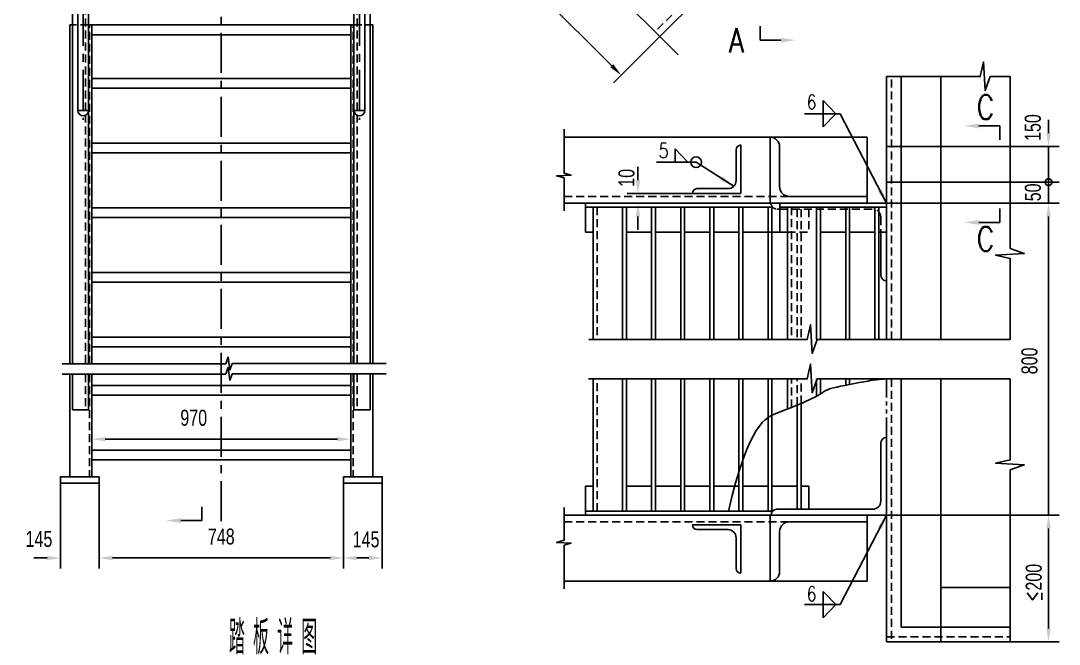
# Model space of a CAD drawing. Extents: x 148 to 221443, y -36682 to 6758.
# Drawn here: x 170469 to 174358, y -8532 to -6195 of the extents above; entities that cross this region are included whole.
import ezdxf
from ezdxf.enums import TextEntityAlignment as Align

# ---------------------------------------------------------------- set-up
doc = ezdxf.new("R2010")
doc.units = 0
doc.header["$LTSCALE"] = 10
doc.header["$MEASUREMENT"] = 0
for name, pattern in [('CENTERX2', [4, 2.5, -0.5, 0.5, -0.5]), ('HIDDENX2', [0.75, 0.5, -0.25]), ('PHANTOMX2', [5, 2.5, -0.5, 0.5, -0.5, 0.5, -0.5])]:
    doc.linetypes.add(name, pattern=pattern)
for name, color, linetype in [('2', 4, 'Continuous'), ('CENTER', 1, 'CENTERX2'), ('DIM', 4, 'Continuous'), ('HIDDEN', 7, 'HIDDENX2'), ('RED', 7, 'Continuous'), ('WB-FS', 6, 'Continuous'), ('WHITE', 7, 'Continuous')]:
    doc.layers.add(name, color=color, linetype=linetype)
doc.styles.add('HZ', font='ROMS.SHX', dxfattribs={"width": 0.75, "bigfont": 'GBCBIG.SHX'})
doc.styles.get("Standard").update_dxf_attribs({"font": 'wison_e.shx', "width": 0.75, "bigfont": 'wison_c.shx'})
doc.styles.add('XW', font='ROMANS.shx', dxfattribs={"width": 0.85})
doc.dimstyles.new('DIM1', dxfattribs={"dimscale": 20, "dimtxt": 3, "dimasz": 2.5, "dimexe": 2, "dimexo": 0, "dimgap": 1, "dimtad": 0, "dimdec": 0, "dimzin": 0, "dimdsep": 46, "dimtxsty": 'Standard', "dimcen": 2, "dimclrd": 3, "dimclre": 3, "dimclrt": 3, "dimadec": 0, "dimazin": 0, "dimtfac": 0.666667, "dimtdec": 0, "dimtofl": 0, "dimtmove": 2, "dimatfit": 1, "dimfxl": 2, "dimtvp": 1.333333, "dimtolj": 1, "dimtzin": 0, "dimarcsym": 0})

# ---------------------------------------------------------------- blocks, each defined once
blk = doc.blocks.new('*D702')
at = {"layer": 'Defpoints', "color": 0}
for p in [(171704.8, -7763.6), (170735.1, -7904.6), (171704.8, -7904.6)]:
    blk.add_point(p, dxfattribs=at)
at = {"layer": 'DIM', "color": 3, "lineweight": -2}
for p, q in [((170735.1, -7904.6), (170735.1, -7723.6)), ((171704.8, -7904.6), (171704.8, -7723.6)), ((170785.1, -7763.6), (171654.8, -7763.6))]:
    blk.add_line(p, q, dxfattribs=at)
at = {"layer": 'DIM', "color": 3}
for points in [[(170785.1, -7755.3), (170785.1, -7771.9), (170735.1, -7763.6)], [(171654.8, -7771.9), (171654.8, -7755.3), (171704.8, -7763.6)]]:
    blk.add_solid(points, dxfattribs=at)
at = {"layer": 'DIM', "color": 3, "insert": (171116.7, -7683.6), "char_height": 60, "attachment_point": 5}
blk.add_mtext('\\A1;970', dxfattribs=at)
blk = doc.blocks.new('_DotSmall')
at = {"layer": 'WHITE', "color": 0, "const_width": 0.5}
blk.add_lwpolyline([(-0.0625, 0, 1), (0.0625, 0, 1)], format="xyb", close=True, dxfattribs=at)
blk = doc.blocks.new('*D707')
at = {"color": 3, "lineweight": -2}
for p, q in [((174318.3, -6616.1), (174318.3, -6566.1)), ((173915.1, -6666.1), (174358.3, -6666.1)), ((174318.3, -6800.1), (174318.3, -6666.1)), ((173729.7, -6800.1), (174358.3, -6800.1)), ((174318.3, -6800.1), (174318.3, -6850.1))]:
    blk.add_line(p, q, dxfattribs=at)
at = {"color": 3}
blk.add_solid([(174309.9, -6616.1), (174326.6, -6616.1), (174318.3, -6666.1)], dxfattribs=at)
at = {"layer": 'Defpoints', "color": 0}
for p in [(173915.1, -6666.1), (174318.3, -6666.1), (173729.7, -6800.1)]:
    blk.add_point(p, dxfattribs=at)
at = {"color": 3, "lineweight": -2, "xscale": 50, "yscale": 50, "zscale": 50, "rotation": 90}
blk.add_blockref('_DotSmall', (174318.3, -6800.1), dxfattribs=at)
at = {"color": 3, "insert": (174259.4, -6595.5), "char_height": 60, "attachment_point": 5, "rotation": 90}
blk.add_mtext('\\A1;150', dxfattribs=at)
blk = doc.blocks.new('*D708')
at = {"color": 3, "lineweight": -2}
for p, q in [((173711.5, -6879), (174358.3, -6879)), ((174318.3, -6929), (174318.3, -8048.2))]:
    blk.add_line(p, q, dxfattribs=at)
at = {"color": 3}
blk.add_solid([(174326.6, -6929), (174309.9, -6929), (174318.3, -6879)], dxfattribs=at)
at = {"layer": 'Defpoints', "color": 0}
for p in [(173711.5, -6879), (174318.3, -8048.2), (174318.3, -8048.2)]:
    blk.add_point(p, dxfattribs=at)
at = {"color": 3, "insert": (174246.9, -7470.3), "char_height": 60, "attachment_point": 5, "rotation": 90}
blk.add_mtext('\\A1;800', dxfattribs=at)
blk = doc.blocks.new('_None')
blk = doc.blocks.new('*D733')
at = {"color": 3, "lineweight": -2}
for p, q in [((173711.5, -8048.2), (174358.3, -8048.2)), ((174318.3, -8098.2), (174318.3, -8472.8)), ((174174.9, -8522.8), (174358.3, -8522.8))]:
    blk.add_line(p, q, dxfattribs=at)
at = {"color": 3}
for points in [[(174326.6, -8098.2), (174309.9, -8098.2), (174318.3, -8048.2)], [(174309.9, -8472.8), (174326.6, -8472.8), (174318.3, -8522.8)]]:
    blk.add_solid(points, dxfattribs=at)
at = {"layer": 'Defpoints', "color": 0}
for p in [(173711.5, -8048.2), (174174.9, -8522.8), (174318.3, -8522.8)]:
    blk.add_point(p, dxfattribs=at)
at = {"color": 3, "insert": (174263, -8302.3), "char_height": 60, "attachment_point": 5, "rotation": 90}
blk.add_mtext('\\A1;{\\fRomanS|b0|i0|c134|p2;≤}200', dxfattribs=at)
blk = doc.blocks.new('*D737')
at = {"color": 3, "linetype": 'Continuous', "lineweight": -2, "ltscale": 6}
for p, q in [((170762.8, -7928.9), (170762.8, -8248.9)), ((171677.1, -7928.9), (171677.1, -8248.9)), ((170812.8, -8208.9), (171627.1, -8208.9))]:
    blk.add_line(p, q, dxfattribs=at)
at = {"color": 3}
for points in [[(170812.8, -8200.6), (170812.8, -8217.3), (170762.8, -8208.9)], [(171627.1, -8217.3), (171627.1, -8200.6), (171677.1, -8208.9)]]:
    blk.add_solid(points, dxfattribs=at)
at = {"layer": 'Defpoints', "color": 0}
for p in [(170762.8, -7928.9), (171677.1, -7928.9), (171677.1, -8208.9)]:
    blk.add_point(p, dxfattribs=at)
at = {"color": 3, "insert": (171219.9, -8128.9), "char_height": 60, "attachment_point": 5}
blk.add_mtext('\\A1;748', dxfattribs=at)
blk = doc.blocks.new('*D738')
at = {"color": 3, "linetype": 'Continuous', "lineweight": -2, "ltscale": 6}
for p, q in [((170617.3, -7928.9), (170617.3, -8248.9)), ((170762.8, -7928.9), (170762.8, -8248.9)), ((170567.3, -8208.9), (170517.3, -8208.9)), ((170812.8, -8208.9), (170862.8, -8208.9))]:
    blk.add_line(p, q, dxfattribs=at)
at = {"color": 3}
for points in [[(170567.3, -8217.3), (170567.3, -8200.6), (170617.3, -8208.9)], [(170812.8, -8200.6), (170812.8, -8217.3), (170762.8, -8208.9)]]:
    blk.add_solid(points, dxfattribs=at)
at = {"layer": 'Defpoints', "color": 0}
for p in [(170617.3, -7928.9), (170762.8, -7928.9), (170762.8, -8208.9)]:
    blk.add_point(p, dxfattribs=at)
at = {"color": 3, "insert": (170537.1, -8137.8), "char_height": 60, "attachment_point": 5}
blk.add_mtext('\\A1;145', dxfattribs=at)
blk = doc.blocks.new('*D739')
at = {"color": 3, "linetype": 'Continuous', "lineweight": -2, "ltscale": 6}
for p, q in [((171677.1, -7928.9), (171677.1, -8248.9)), ((171822.5, -7928.9), (171822.5, -8248.9)), ((171772.5, -8208.9), (171727.1, -8208.9))]:
    blk.add_line(p, q, dxfattribs=at)
at = {"color": 3}
for points in [[(171727.1, -8200.6), (171727.1, -8217.3), (171677.1, -8208.9)], [(171772.5, -8217.3), (171772.5, -8200.6), (171822.5, -8208.9)]]:
    blk.add_solid(points, dxfattribs=at)
at = {"layer": 'Defpoints', "color": 0}
for p in [(171677.1, -7928.9), (171822.5, -7928.9), (171677.1, -8208.9)]:
    blk.add_point(p, dxfattribs=at)
at = {"color": 3, "insert": (171762.1, -8139.4), "char_height": 60, "attachment_point": 5}
blk.add_mtext('\\A1;145', dxfattribs=at)
blk = doc.blocks.new('*D740')
at = {"color": 3, "linetype": 'Continuous', "lineweight": -2, "ltscale": 6}
for p, q in [((174318.3, -6800.1), (174318.3, -6750.1)), ((174318.3, -6800.1), (174278.3, -6800.1)), ((174318.3, -6879), (174318.3, -6800.1)), ((174318.3, -6879), (174278.3, -6879)), ((174318.3, -6929), (174318.3, -6979))]:
    blk.add_line(p, q, dxfattribs=at)
at = {"color": 3}
blk.add_solid([(174326.6, -6929), (174309.9, -6929), (174318.3, -6879)], dxfattribs=at)
at = {"layer": 'Defpoints', "color": 0}
for p in [(174318.3, -6800.1), (174318.3, -6800.1), (174318.3, -6879)]:
    blk.add_point(p, dxfattribs=at)
at = {"color": 3, "lineweight": -2, "xscale": 50, "yscale": 50, "zscale": 50, "rotation": 270}
blk.add_blockref('_DotSmall', (174318.3, -6800.1), dxfattribs=at)
at = {"color": 3, "insert": (174259.9, -6838.4), "char_height": 60, "attachment_point": 5, "rotation": 90}
blk.add_mtext('\\A1;50', dxfattribs=at)
blk = doc.blocks.new('*D741')
at = {"color": 3, "linetype": 'Continuous', "lineweight": -2, "ltscale": 6}
for p, q in [((172780.4, -6792.6), (172780.4, -6742.6)), ((172984.2, -6842.6), (172740.4, -6842.6)), ((172984.2, -6879), (172740.4, -6879)), ((172780.4, -6929), (172780.4, -6979))]:
    blk.add_line(p, q, dxfattribs=at)
at = {"color": 3}
for points in [[(172772.1, -6792.6), (172788.8, -6792.6), (172780.4, -6842.6)], [(172788.8, -6929), (172772.1, -6929), (172780.4, -6879)]]:
    blk.add_solid(points, dxfattribs=at)
at = {"layer": 'Defpoints', "color": 0}
for p in [(172984.2, -6842.6), (172780.4, -6879), (172984.2, -6879)]:
    blk.add_point(p, dxfattribs=at)
at = {"color": 3, "insert": (172737.8, -6783.9), "char_height": 60, "attachment_point": 5, "rotation": 90}
blk.add_mtext('\\A1;10', dxfattribs=at)
blk = doc.blocks.new('*D765')
at = {"color": 3, "linetype": 'Continuous', "lineweight": -2, "ltscale": 6}
for p, q in [((172417.8, -5809.7), (172244.8, -5982.7)), ((172308.4, -5989.8), (172682.4, -6363.7)), ((172862.5, -6254.3), (172689.4, -6427.4))]:
    blk.add_line(p, q, dxfattribs=at)
at = {"color": 3}
for points in [[(172314.3, -5983.9), (172302.5, -5995.7), (172273.1, -5954.4)], [(172676.5, -6369.6), (172688.2, -6357.8), (172717.7, -6399.1)]]:
    blk.add_solid(points, dxfattribs=at)
at = {"layer": 'Defpoints', "color": 0}
for p in [(172417.8, -5809.7), (172862.5, -6254.3), (172717.7, -6399.1)]:
    blk.add_point(p, dxfattribs=at)
at = {"color": 3, "insert": (172552, -6120.2), "char_height": 60, "attachment_point": 5, "rotation": 315}
blk.add_mtext('\\A1;180', dxfattribs=at)

msp = doc.modelspace()

# ---------------------------------------------------------------- linework, layer by layer
at = {"color": 3, "linetype": 'Continuous', "ltscale": 6}
for p, q in [((173711.4869, -6404.4267), (173711.4869, -6879.0055)), ((173766.0324, -6404.4267), (173766.0324, -7389.721)), ((173915.1233, -7389.721), (173915.1233, -6404.4267)), ((173711.4869, -6666.0691), (173915.1233, -6666.0691)), ((173711.4869, -7169.9146), (173711.4869, -7389.721)), ((173766.0324, -8468.2288), (173766.0324, -7537.4799)), ((173915.1233, -8522.7743), (173915.1233, -7537.4799)), ((173711.4869, -8522.7743), (173711.4869, -8048.1955)), ((173915.1233, -8319.1379), (174174.915, -8319.1379)), ((174174.915, -8468.2288), (173766.0324, -8468.2288)), ((174174.915, -8522.7743), (173711.4869, -8522.7743))]:
    msp.add_line(p, q, dxfattribs=at)
at = {"color": 2, "linetype": 'HIDDENX2', "ltscale": 6}
for p, q in [((173729.6687, -7389.721), (173729.6687, -6404.4267)), ((173729.6687, -7537.4799), (173729.6687, -8522.7743)), ((173711.4869, -8504.5925), (174174.915, -8504.5925))]:
    msp.add_line(p, q, dxfattribs=at)
at = {"linetype": 'Continuous'}
for p, q in [((173521.4487, -6543.5379), (173473.6503, -6493.8885)), ((173473.6503, -6493.8885), (173473.6503, -6543.5379)), ((173521.4487, -6543.5379), (173473.6503, -6593.1874)), ((173473.6503, -6593.1874), (173473.6503, -6543.5379)), ((172967.3697, -6725.4075), (172919.5713, -6675.758)), ((172919.5713, -6675.758), (172919.5713, -6725.4075)), ((173521.4487, -8383.663), (173473.6503, -8334.0135)), ((173473.6503, -8334.0135), (173473.6503, -8383.663)), ((173521.4487, -8383.663), (173473.6503, -8433.3125)), ((173473.6503, -8433.3125), (173473.6503, -8383.663))]:
    msp.add_line(p, q, dxfattribs=at)
at = {"ltscale": 6}
msp.add_line((172967.3697, -6725.4075), (172919.5713, -6725.4075), dxfattribs=at)
at = {"color": 3, "linetype": 'Continuous'}
msp.add_circle((172998.2167, -6725.4075), 20, dxfattribs=at)
at = {"layer": '2', "color": 7, "linetype": 'Continuous'}
for p, q in [((173237.5626, -6267.9176), (173237.5626, -6215.9863)), ((174135.6291, -6589.4661), (174135.6291, -6641.3974)), ((174135.6291, -6951.1741), (174135.6291, -6899.2428)), ((171146.4816, -8068.7095), (171146.4816, -8016.7783))]:
    msp.add_line(p, q, dxfattribs=at)
at = {"layer": '2', "color": 3, "linetype": 'Continuous'}
for p, q in [((173315.612, -6267.9176), (173237.5626, -6267.9176)), ((173537.9726, -6543.5379), (173404.2273, -6543.5379)), ((173711.4869, -6879.0055), (173537.9726, -6543.5379)), ((174057.5798, -6589.4661), (174135.6291, -6589.4661)), ((172998.2167, -6725.4075), (172850.1483, -6725.4075)), ((173139.022, -6815.6314), (172998.2167, -6725.4075)), ((174057.5798, -6951.1741), (174135.6291, -6951.1741)), ((173711.4869, -8048.1955), (173537.9726, -8383.663)), ((171068.4322, -8068.7095), (171146.4816, -8068.7095)), ((173537.9726, -8383.663), (173404.2273, -8383.663))]:
    msp.add_line(p, q, dxfattribs=at)
msp.add_open_spline([(173119.1716, -8033.65), (173195.9919, -7703.2082), (173420.2183, -7625.181), (173479.4516, -7581.7101), (173505.7804, -7570.9827), (173634.5259, -7546.4607), (173681.4316, -7539.087), (173711.4869, -7537.4799)], degree=3, knots=[55.22248851, 55.22248851, 55.22248851, 55.22248851, 98.499221925, 210.932651786, 293.419551539, 430.326784545, 504.892232321, 504.892232321, 504.892232321, 504.892232321], dxfattribs=at)
for points in [[(173315.612, -6258.8267), (173315.612, -6277.0085), (173370.1574, -6267.9176)], [(174057.5798, -6580.3752), (174057.5798, -6598.557), (174003.0343, -6589.4661)], [(173098.0006, -6778.549), (173088.1913, -6793.8577), (173139.022, -6815.6314)], [(173694.5026, -6826.3805), (173678.3531, -6834.7335), (173711.4869, -6879.0055)], [(174057.5798, -6960.265), (174057.5798, -6942.0831), (174003.0343, -6951.1741)], [(173694.5026, -8100.8204), (173678.3531, -8092.4674), (173711.4869, -8048.1955)], [(171068.4322, -8077.8004), (171068.4322, -8059.6186), (171013.8868, -8068.7095)]]:
    msp.add_solid(points, dxfattribs=at)
at = {"layer": 'CENTER', "color": 1, "ltscale": 6}
for p, q in [((171219.9198, -4560.3882), (171219.9198, -8075.3123)), ((170702.6471, -4699.5421), (170702.6471, -6567.013)), ((171737.1926, -4699.5421), (171737.1926, -6567.013))]:
    msp.add_line(p, q, dxfattribs=at)
at = {"layer": 'DIM', "linetype": 'PHANTOMX2'}
msp.add_line((173711.4869, -6800.0885), (173729.6687, -6800.0885), dxfattribs=at)
at = {"layer": 'DIM', "linetype": 'PHANTOMX2', "ltscale": 3}
msp.add_line((173711.4869, -7757.2864), (173711.4869, -7537.4799), dxfattribs=at)
at = {"layer": 'DIM'}
msp.add_lwpolyline([(172596.9813, -7389.721), (173414.5273, -7389.721), (173426.8284, -7334.408), (173432.9787, -7441.961), (173451.4303, -7389.721), (174174.915, -7389.721)], dxfattribs=at)
at = {"layer": 'HIDDEN', "ltscale": 6}
for p, q in [((170710.8289, -4836.8751), (170710.8289, -7481.0173)), ((171729.0107, -4836.8751), (171729.0107, -7481.0173)), ((170722.9501, -6210.9417), (170662.3441, -6210.9417)), ((170726.5865, -7481.0381), (170726.5865, -6210.9417)), ((171713.2532, -7481.0381), (171713.2532, -6210.9417)), ((171716.8895, -6210.9417), (171777.4956, -6210.9417)), ((172504.3056, -6853.5509), (173347.4851, -6853.5509)), ((172627.8506, -6893.5509), (172627.8506, -7389.721)), ((173300.5778, -6900.8236), (173311.4869, -6900.8236)), ((173311.4869, -6900.8236), (173659.526, -6900.8236)), ((173355.1233, -6893.5509), (173355.1233, -7389.721)), ((173376.9415, -6900.8236), (173376.9415, -7389.721)), ((173391.4869, -6900.8236), (173391.4869, -7389.721)), ((173420.5778, -6900.8236), (173420.5778, -6988.0964)), ((173689.6687, -6930.9664), (173689.6687, -6988.0964)), ((173340.5778, -6988.0964), (173420.5778, -6988.0964)), ((170710.8289, -7519.7731), (170710.8289, -7653.7854)), ((170726.5865, -7519.7731), (170726.5865, -7904.6487)), ((171713.2532, -7519.7731), (171713.2532, -7904.6487)), ((171729.0107, -7519.7731), (171729.0107, -7653.7854)), ((172627.8506, -8033.65), (172627.8506, -7537.4799)), ((173355.1233, -7644.9031), (173355.1233, -7537.4799)), ((173376.9415, -7636.0218), (173376.9415, -7537.4799)), ((173391.4869, -7629.8657), (173391.4869, -7537.4799)), ((172504.3056, -8073.65), (173347.4851, -8073.65))]:
    msp.add_line(p, q, dxfattribs=at)
at = {"layer": 'HIDDEN', "color": 1, "linetype": 'Continuous', "ltscale": 6}
for p, q in [((173711.4869, -6879.0055), (173711.4869, -6988.0964)), ((173267.8506, -7939.1046), (173173.3051, -7939.1046))]:
    msp.add_line(p, q, dxfattribs=at)
at = {"layer": 'HIDDEN', "ltscale": 6}
for centre, radius, start, end in [((173300.5778, -6879.0055), 21.8182, 180, 270), ((173659.526, -6930.9664), 30.1427, 0, 90)]:
    msp.add_arc(centre, radius, start, end, dxfattribs=at)
at = {"layer": 'RED'}
for p, q in [((170682.3441, -4750.3356), (170682.3441, -6531.2056)), ((170722.9501, -4750.3356), (170722.9501, -7481.0256)), ((171716.8895, -4750.3356), (171716.8895, -7481.0256)), ((171757.4956, -4750.3356), (171757.4956, -6531.2056)), ((170662.3441, -4836.8751), (170662.3441, -7481.0153)), ((171777.4956, -4836.8751), (171777.4956, -7481.0153)), ((173538.9722, -5577.8047), (172862.4594, -6254.3174)), ((170652.6471, -6210.9417), (170652.6471, -7481.0256)), ((170662.3441, -6210.9417), (170652.6471, -6210.9417)), ((170735.0713, -6210.9417), (170722.9501, -6210.9417)), ((170735.0713, -6210.9417), (170735.0713, -7481.0395)), ((170735.0713, -6210.9417), (171704.7683, -6210.9417)), ((171704.7683, -6210.9417), (171716.8895, -6210.9417)), ((171704.7683, -6210.9417), (171704.7683, -7481.0395)), ((171777.4956, -6210.9417), (171787.1926, -6210.9417)), ((171787.1926, -6210.9417), (171787.1926, -7481.0256)), ((170735.0713, -6247.3053), (171704.7683, -6247.3053)), ((170735.0713, -6411.3869), (171704.7683, -6411.3869)), ((170735.0713, -6447.7506), (171704.7683, -6447.7506)), ((170722.9501, -6531.2056), (170682.3441, -6531.2056)), ((171716.8895, -6531.2056), (171757.4956, -6531.2056)), ((172504.3056, -6631.7327), (173638.7596, -6631.7327)), ((173275.1233, -6879.0055), (173275.1233, -6631.7327)), ((173638.7596, -6879.0055), (173638.7596, -6631.7327)), ((171704.7683, -6653.8112), (170735.0713, -6653.8112)), ((173147.8506, -6679.0055), (173147.8506, -6794.3173)), ((173166.0324, -6660.8236), (173166.0324, -6842.6418)), ((173311.1214, -6667.7309), (173311.1214, -6817.1873)), ((171704.7683, -6690.1748), (170735.0713, -6690.1748)), ((172984.2142, -6842.6418), (173166.0324, -6842.6418)), ((173002.396, -6824.46), (173117.7078, -6824.46)), ((172504.3056, -6879.0055), (173529.6687, -6879.0055)), ((172584.2142, -6879.0055), (172584.2142, -6988.0964)), ((173141.3271, -6879.0055), (172664.9631, -6879.0055)), ((173711.4869, -6879.0055), (173278.7596, -6879.0055)), ((173311.4869, -6879.0055), (173311.4869, -6988.0964)), ((173347.4851, -6853.5509), (173638.7596, -6853.5509)), ((173711.4869, -6879.0055), (173711.4869, -7169.9146)), ((171704.7683, -6896.2354), (170735.0713, -6896.2354)), ((173284.3155, -6893.5509), (172584.2142, -6893.5509)), ((172613.3051, -6893.5509), (172613.3051, -7389.721)), ((172722.396, -6893.5509), (172722.396, -7389.721)), ((172736.9415, -6893.5509), (172736.9415, -7389.721)), ((172831.4869, -6893.5509), (172831.4869, -7389.721)), ((172846.0324, -6893.5509), (172846.0324, -7389.721)), ((172940.5778, -6893.5509), (172940.5778, -7389.721)), ((172955.1233, -6893.5509), (172955.1233, -7389.721)), ((173049.6687, -6893.5509), (173049.6687, -7389.721)), ((173064.2142, -6893.5509), (173064.2142, -7389.721)), ((173158.7596, -6893.5509), (173158.7596, -7389.721)), ((173173.3051, -6893.5509), (173173.3051, -7389.721)), ((173267.8506, -6893.5509), (173267.8506, -7389.721)), ((173282.396, -6893.5509), (173282.396, -7389.721)), ((173711.4869, -6893.5509), (173311.4869, -6893.5509)), ((173340.5778, -6893.5509), (173340.5778, -7389.721)), ((173449.6687, -6893.5509), (173449.6687, -7389.721)), ((173464.2142, -6893.5509), (173464.2142, -7389.721)), ((173558.7596, -6893.5509), (173558.7596, -7389.721)), ((173573.3051, -6893.5509), (173573.3051, -7389.721)), ((173667.8506, -7389.721), (173667.8506, -6893.5509)), ((173682.396, -7389.721), (173682.396, -6893.5509)), ((171704.7683, -6932.5991), (170735.0713, -6932.5991)), ((172613.3051, -6988.0964), (172584.2142, -6988.0964)), ((172831.4869, -6988.0964), (172736.9415, -6988.0964)), ((172940.5778, -6988.0964), (172846.0324, -6988.0964)), ((173049.6687, -6988.0964), (172955.1233, -6988.0964)), ((173158.7596, -6988.0964), (173064.2142, -6988.0964)), ((173311.4869, -6988.0964), (173173.3051, -6988.0964)), ((173340.5778, -6988.0964), (173311.4869, -6988.0964)), ((173558.7596, -6988.0964), (173464.2142, -6988.0964)), ((173667.8506, -6988.0964), (173573.3051, -6988.0964)), ((173711.4869, -6988.0964), (173682.396, -6988.0964)), ((173689.6687, -6988.0964), (173689.6687, -7148.0964)), ((173711.4869, -6988.0964), (173711.4869, -7169.9146)), ((171704.7683, -7138.6597), (170735.0713, -7138.6597)), ((171704.7683, -7175.0233), (170735.0713, -7175.0233)), ((171704.7683, -7381.0839), (170735.0713, -7381.0839)), ((171704.7683, -7417.4475), (170735.0713, -7417.4475)), ((170652.6471, -7519.7731), (170652.6471, -7904.6487)), ((170662.3441, -7519.7731), (170662.3441, -7653.7854)), ((170722.9501, -7519.7731), (170722.9501, -7653.7854)), ((170735.0713, -7519.7731), (170735.0713, -7904.6487)), ((171704.7683, -7519.7731), (171704.7683, -7904.6487)), ((171716.8895, -7519.7731), (171716.8895, -7653.7854)), ((171777.4956, -7519.7731), (171777.4956, -7653.7854)), ((171787.1926, -7519.7731), (171787.1926, -7904.6487)), ((172613.3051, -8033.65), (172613.3051, -7537.4799)), ((172722.396, -8033.65), (172722.396, -7537.4799)), ((172736.9415, -8033.65), (172736.9415, -7537.4799)), ((172831.4869, -8033.65), (172831.4869, -7537.4799)), ((172846.0324, -8033.65), (172846.0324, -7537.4799)), ((172940.5778, -8033.65), (172940.5778, -7537.4799)), ((172955.1233, -8033.65), (172955.1233, -7537.4799)), ((173049.6687, -8033.65), (173049.6687, -7537.4799)), ((173064.2142, -8033.65), (173064.2142, -7537.4799)), ((173158.7596, -8033.65), (173158.7596, -7537.4799)), ((173173.3051, -8033.65), (173173.3051, -7537.4799)), ((173267.8506, -8033.65), (173267.8506, -7537.4799)), ((173282.396, -7939.1046), (173282.396, -7537.4799)), ((173340.5778, -7650.6336), (173340.5778, -7537.4799)), ((173449.6687, -7601.9676), (173449.6687, -7537.4799)), ((173464.2142, -7593.4479), (173464.2142, -7537.4799)), ((173558.7596, -7561.2563), (173558.7596, -7537.4799)), ((173573.3051, -7558.387), (173573.3051, -7537.4799)), ((173667.8506, -7541.5045), (173667.8506, -7537.4799)), ((173682.396, -7539.7184), (173682.396, -7537.4799)), ((171704.7683, -7561.8091), (170735.0713, -7561.8091)), ((171704.7683, -7598.1727), (170735.0713, -7598.1727)), ((170662.3441, -7653.7854), (170722.9501, -7653.7854)), ((171777.4956, -7653.7854), (171716.8895, -7653.7854)), ((173376.9415, -8026.3773), (173376.9415, -7636.0218)), ((173391.4869, -8026.3773), (173391.4869, -7629.8657)), ((173711.4869, -8048.1955), (173711.4869, -7757.2864)), ((173711.4869, -7757.2864), (173711.4869, -7939.1046)), ((170735.0713, -7804.2333), (171704.7683, -7804.2333)), ((173689.6687, -7996.2346), (173689.6687, -7779.1046)), ((170735.0713, -7840.5969), (171704.7683, -7840.5969)), ((172584.2142, -8048.1955), (172584.2142, -7939.1046)), ((172613.3051, -7939.1046), (172584.2142, -7939.1046)), ((172831.4869, -7939.1046), (172736.9415, -7939.1046)), ((172940.5778, -7939.1046), (172846.0324, -7939.1046)), ((173049.6687, -7939.1046), (172955.1233, -7939.1046)), ((173158.7596, -7939.1046), (173064.2142, -7939.1046)), ((173267.8506, -7939.1046), (173173.3051, -7939.1046)), ((173282.396, -8033.65), (173282.396, -7939.1046)), ((173282.396, -7939.1046), (173376.9415, -7939.1046)), ((173391.4869, -7939.1046), (173420.5778, -7939.1046)), ((173420.5778, -8026.3773), (173420.5778, -7939.1046)), ((173711.4869, -8033.65), (173711.4869, -7939.1046)), ((172504.3056, -8048.1955), (173529.6687, -8048.1955)), ((173284.3155, -8033.65), (172584.2142, -8033.65)), ((173278.76, -8048.1955), (172802.396, -8048.1955)), ((173275.1233, -8295.4682), (173275.1233, -8048.1955)), ((173711.4869, -8048.1955), (173278.7596, -8048.1955)), ((173300.5778, -8026.3773), (173659.526, -8026.3773)), ((173300.5778, -8026.3773), (173311.4869, -8026.3773)), ((173638.7596, -8048.1955), (173638.7596, -8295.4682)), ((172984.2142, -8084.5591), (173166.0324, -8084.5591)), ((173166.0324, -8266.3773), (173166.0324, -8084.5591)), ((173347.4851, -8073.65), (173638.7596, -8073.65)), ((173002.396, -8102.7409), (173117.7078, -8102.7409)), ((173311.1214, -8259.4701), (173311.1214, -8110.0137)), ((173147.8506, -8248.1955), (173147.8506, -8132.8837)), ((172504.3056, -8295.4682), (173638.7596, -8295.4682))]:
    msp.add_line(p, q, dxfattribs=at)
at = {"layer": 'RED', "color": 2, "linetype": 'HIDDENX2', "ltscale": 6}
msp.add_line((173638.7596, -5442.019), (172844.4604, -6236.3183), dxfattribs=at)
at = {"layer": 'RED'}
for points in [[(170762.7845, -7904.6487), (170617.33, -7904.6487), (170617.33, -7928.8911), (170762.7845, -7928.8911)], [(171677.0551, -7904.6487), (171822.5097, -7904.6487), (171822.5097, -7928.8911), (171677.0551, -7928.8911)]]:
    msp.add_lwpolyline(points, close=True, dxfattribs=at)
for centre, radius, start, end in [((170702.6471, -6531.2056), 20.303, 180, 0), ((171737.1926, -6531.2056), 20.303, 180, 0), ((173275.1233, -6667.7309), 35.9982, 0, 90), ((173166.0324, -6679.0055), 18.1818, 90, 180), ((173117.7078, -6794.3173), 30.1427, 270, 0), ((173002.396, -6842.6418), 18.1818, 90, 180), ((173347.4851, -6817.1873), 36.3636, 180, 270), ((173711.4869, -7148.0964), 21.8182, 180, 270), ((173711.4869, -7779.1046), 21.8182, 90, 180), ((173659.526, -7996.2346), 30.1427, 270, 0), ((173300.5778, -8048.1955), 21.8182, 90, 180), ((173002.396, -8084.5591), 18.1818, 180, 270), ((173347.4851, -8110.0137), 36.3636, 90, 180), ((173117.7078, -8132.8837), 30.1427, 0, 90), ((173166.0324, -8248.1955), 18.1818, 180, 270), ((173275.1233, -8259.4701), 35.9982, 270, 0)]:
    msp.add_arc(centre, radius, start, end, dxfattribs=at)
at = {"layer": 'WB-FS', "linetype": 'Continuous'}
for p, q in [((171236.8546, -7481.1144), (171246.0947, -7454.5186)), ((171246.0947, -7454.5186), (171251.3706, -7504.6775)), ((170623.6108, -7481.0103), (171236.8546, -7481.1144)), ((171236.8546, -7519.7731), (171246.0947, -7493.1773)), ((171246.0947, -7493.1773), (171251.3706, -7543.3362)), ((171251.3706, -7504.6775), (171261.0432, -7480.038)), ((171261.0432, -7480.038), (171837.0869, -7480.038)), ((170623.6108, -7519.7731), (171236.8546, -7519.7731)), ((171251.3706, -7543.3362), (171261.0432, -7518.6967)), ((171261.0432, -7518.6967), (171837.84, -7518.6967))]:
    msp.add_line(p, q, dxfattribs=at)
for points in [[(172336.3097, -5728.1676), (172635.3067, -6027.1646), (172683.117, -5996.7506), (172611.4145, -6077.151), (172661.401, -6053.259), (172931.0418, -6322.8997)], [(173711.4869, -6404.4267), (174062.4996, -6404.4267), (174074.8006, -6349.1137), (174080.951, -6456.6667), (174099.4026, -6404.4267), (174174.915, -6404.4267)], [(174174.915, -7389.721), (174174.915, -7085.7248), (174119.602, -7073.4238), (174227.155, -7067.2734), (174174.915, -7048.8218), (174174.915, -6404.4267)], [(172504.3056, -6908.0981), (172504.3056, -6784.4687), (172475.9527, -6776.742), (172530.0809, -6774.1663), (172504.3056, -6766.4396), (172504.3056, -6602.0851)], [(172595.1747, -7537.4799), (173414.5273, -7537.4799), (173426.8284, -7482.167), (173432.9787, -7589.72), (173451.4303, -7537.4799), (174174.915, -7537.4799)], [(174174.915, -7537.4799), (174174.915, -7841.4761), (174119.602, -7853.7772), (174227.155, -7859.9275), (174174.915, -7878.3791), (174174.915, -8522.7743)], [(172504.3056, -8019.1028), (172504.3056, -8142.7322), (172475.9527, -8150.459), (172530.0809, -8153.0347), (172504.3056, -8160.7614), (172504.3056, -8325.1159)]]:
    msp.add_lwpolyline(points, dxfattribs=at)

# ---------------------------------------------------------------- texts
at = {"color": 3, "linetype": 'Continuous', "style": 'XW', "width": 0.8}
for s, p in [('6', (173449.4706, -6499.8158)), ('5', (172895.3916, -6681.6853)), ('6', (173449.4706, -8343.2567))]:
    msp.add_text(s, height=54.5455, dxfattribs=at).set_placement(p, align=Align.MIDDLE_RIGHT)
at = {"layer": '2', "color": 3, "linetype": 'Continuous', "style": 'XW', "width": 0.8}
for s, p in [('A', (173177.9525, -6268.4701)), ('C', (174114.8274, -6518.728)), ('C', (174114.8274, -7013.028))]:
    msp.add_text(s, height=90.9091, dxfattribs=at).set_placement(p, align=Align.MIDDLE_RIGHT)
at = {"layer": '2', "color": 3, "linetype": 'Continuous', "style": 'HZ', "width": 0.65}
msp.add_text('踏 板 详 图', height=127.27273, dxfattribs=at).set_placement((171248.6129, -8570.3699))

# ---------------------------------------------------------------- dimensions: what is measured, and where the dimension line sits
at = {"color": 1, "linetype": 'Continuous', "ltscale": 6}
dim = msp.add_aligned_dim(p1=(172417.8077, -5809.6657), p2=(172862.4594, -6254.3174), distance=-204.7054, text='180', dimstyle='DIM1', override={"dimzin": 8}, dxfattribs=at)
dim.commit()
dim.dimension.update_dxf_attribs({"geometry": '*D765', "text_midpoint": (172551.9536, -6120.1715)})
for base, p1, p2, text, override, picture, middle in [((174318.2542, -6666.0691), (173729.6687, -6800.0885), (173915.1233, -6666.0691), '150', {"dimblk1": 'DotSmall', "dimsah": 1, "dimtofl": 1}, '*D707', (174259.3867, -6595.5158)), ((174318.2542, -8048.1955), (173711.4869, -6879.0055), (174318.2542, -8048.1955), '800', {"dimblk2": 'NONE', "dimsah": 1, "dimse2": 1}, '*D708', (174246.8539, -7470.3157))]:
    dim = msp.add_linear_dim(base=base, p1=p1, p2=p2, angle=90, text=text, dimstyle='DIM1', override=override)
    dim.commit()
    dim.dimension.update_dxf_attribs({"geometry": picture, "text_midpoint": middle, "dimtype": 160})
for base, p1, p2, text, override, picture, middle in [((172780.4244, -6879.0055), (172984.2142, -6842.6418), (172984.2142, -6879.0055), '10', {"dimzin": 8, "dimtofl": 0}, '*D741', (172737.8346, -6783.8922)), ((174318.2542, -6800.0885), (174318.2542, -6879.0055), (174318.2542, -6800.0885), '50', {"dimzin": 8, "dimblk2": 'DotSmall', "dimsah": 1, "dimtofl": 1}, '*D740', (174259.914, -6838.3772))]:
    dim = msp.add_linear_dim(base=base, p1=p1, p2=p2, angle=90, text=text, dimstyle='DIM1', override=override, dxfattribs=at)
    dim.commit()
    dim.dimension.update_dxf_attribs({"geometry": picture, "text_midpoint": middle, "dimtype": 160})
for base, p1, p2, picture, middle in [((170762.7845, -8208.9403), (170617.33, -7928.8911), (170762.7845, -7928.8911), '*D738', (170537.0641, -8137.7526)), ((171677.0551, -8208.9403), (171822.5097, -7928.8911), (171677.0551, -7928.8911), '*D739', (171762.1303, -8139.435))]:
    dim = msp.add_linear_dim(base=base, p1=p1, p2=p2, dimstyle='DIM1', override={"dimzin": 8}, dxfattribs=at)
    dim.commit()
    dim.dimension.update_dxf_attribs({"geometry": picture, "text_midpoint": middle, "dimtype": 160})
dim = msp.add_linear_dim(base=(171677.0551, -8208.9403), p1=(170762.7845, -7928.8911), p2=(171677.0551, -7928.8911), text='748', dimstyle='DIM1', override={"dimzin": 8}, dxfattribs=at)
dim.commit()
dim.dimension.update_dxf_attribs({"geometry": '*D737', "text_midpoint": (171219.9198, -8128.9403)})
dim = msp.add_linear_dim(base=(174318.2542, -8522.7743), p1=(173711.4869, -8048.1955), p2=(174174.915, -8522.7743), angle=270, text='{\\fRomanS|b0|i0|c134|p2;≤}200', dimstyle='DIM1')
dim.commit()
dim.dimension.update_dxf_attribs({"geometry": '*D733', "text_midpoint": (174263.0223, -8302.2694), "dimtype": 160})
at = {"layer": 'DIM'}
dim = msp.add_linear_dim(base=(171704.7683, -7763.5899), p1=(170735.0713, -7904.6487), p2=(171704.7683, -7904.6487), dimstyle='DIM1', override={"dimtmove": 0}, dxfattribs=at)
dim.commit()
dim.dimension.update_dxf_attribs({"geometry": '*D702', "text_midpoint": (171116.6685, -7763.5899), "dimtype": 160})

doc.saveas('drawing.dxf')
